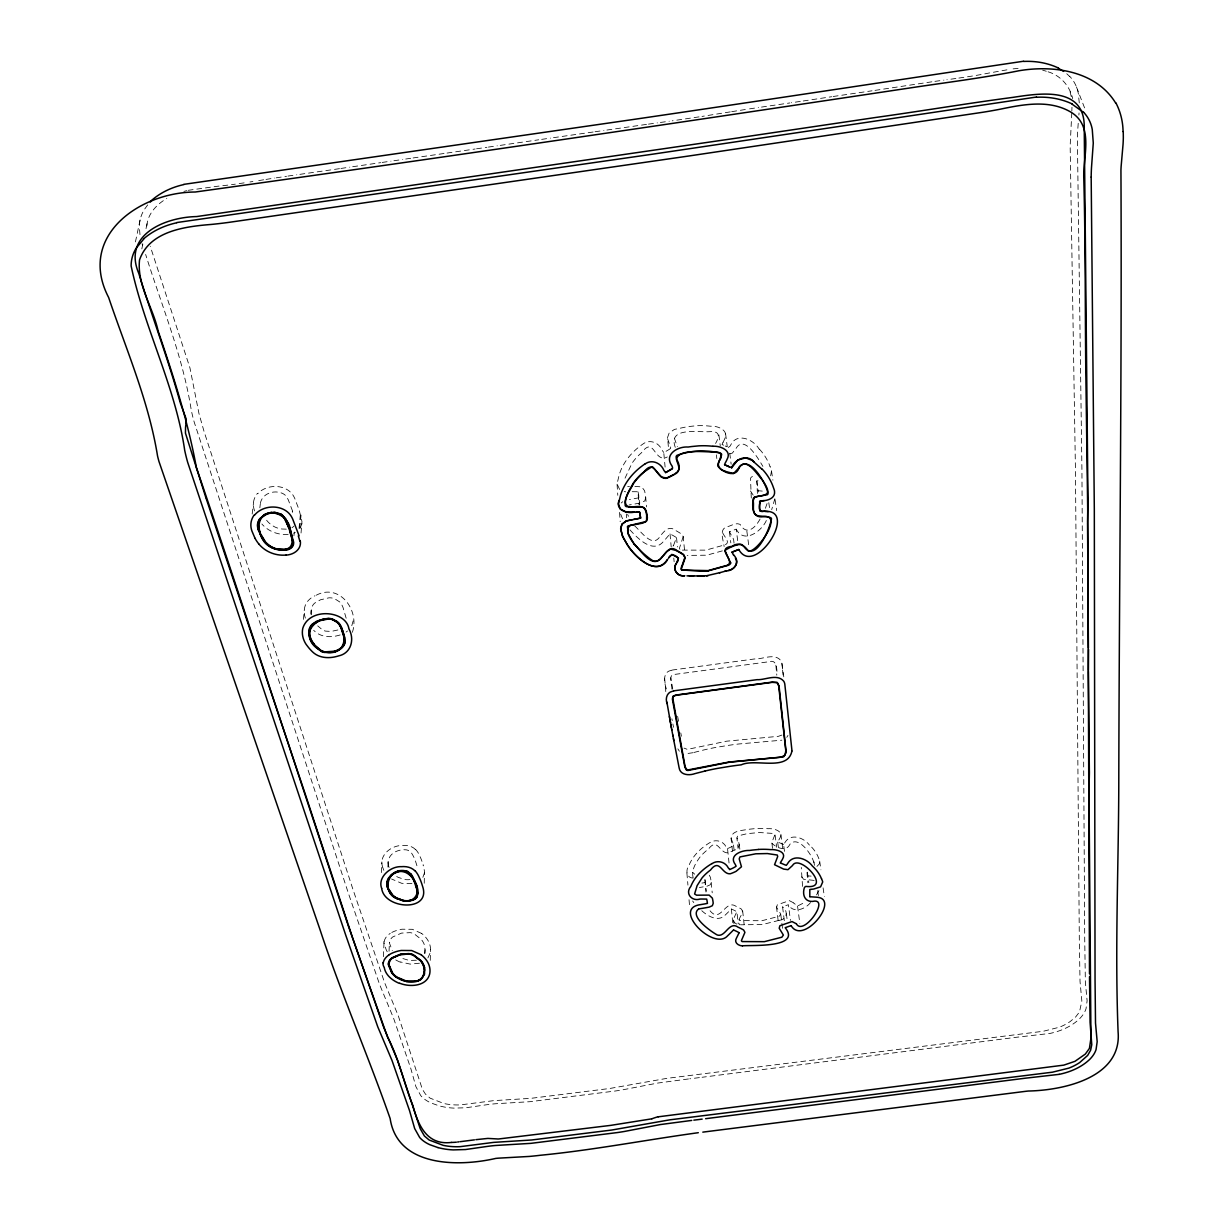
<?xml version="1.0" encoding="UTF-8"?>
<svg xmlns="http://www.w3.org/2000/svg" width="1224" height="1224" viewBox="0 0 1224 1224"><rect width="100%" height="100%" fill="white"/><g stroke="black" fill="none" stroke-linecap="round" stroke-linejoin="round"><path stroke-width="0.75" stroke-dasharray="5 3.75" d="M671.854 689.081C672.175 684.583 667.233 673.996 675.48 674.302L769.406 661.679C777.332 659.139 776.75 669.849 777.148 674.623M751.291 498.046L750.496 478.339A3.978 3.182 -8.5 0 1 752.225 476.595L755.193 475.769M709.293 875.206L710.318 877.134A68.192 46.895 -4 0 1 711.19 882.32L710.318 884.738L707.273 886.115A179.591 129.805 -4.8 0 1 699.424 887.507M710.058 910.794C720.783 923.936 725.036 898.951 735.961 906.265A55.187 37.102 -5.2 0 1 741.346 909.049C745.508 913.639 735.41 919.224 739.755 924.854M415.334 849.41A12.684 8.797 1.2 0 0 404.517 845.386L404.165 845.371A25.474 17.626 1.2 0 0 402.436 845.463C391.466 845.264 378.583 855.102 382.607 867.005M424.238 883.254L424.498 871.304L423.152 864.97M806.983 872.406L807.886 882.779M430.251 960.366L430.511 949.748M425.065 953.251L424.82 946.473A30.585 20.41 0.9 0 0 421.286 939.42L414.049 933.728A12.607 8.446 0.7 0 0 410.147 932.642L401.533 933.101L392.69 936.972A14.719 9.853 0.8 0 0 390.364 939.695L389.462 943.123L392.277 950.604M802.546 886.406L801.276 867.403M774.853 498.78L771.686 509.658M1071.841 110.971L1071.979 107.253M424.529 872.636L422.586 878.159M389.048 951.262L389.416 942.404M352.374 632.288C360.07 609.904 338.727 581.874 315.103 595.874M383.403 956.648L384.03 942.48M387.901 867.02L388.13 861.711M425.156 949.702L424.575 953.603M381.383 872.559L381.873 861.941M292.582 511.142L288.191 499.606L285.238 495.215A10.71 8.369 8 0 0 282.27 493.287C275.553 490.411 266.633 492.186 262.38 498.382A19.553 15.254 7.8 0 0 260.299 504.043L260.314 506.476M1078.895 115.056L1079.048 112.975M1071.78 112.822L1070.159 145.947L1075.437 469.496L1079.339 941.577L1080.027 981.388L1081.848 1001.079L1079.491 1011.957L1075.59 1017.037L1070.005 1021.658A40.667 25.811 -11.1 0 1 1059.418 1027.211L1043.261 1031.266L666.774 1078.375L609.812 1088.473L530.986 1098.326L493.624 1100.651L460.499 1104.889A41.922 26.53 -0.8 0 1 443.991 1103.543L430.144 1098.173L425.462 1094.118L422.387 1089.329L398.336 1015.951L384.504 982.413L353.032 889.634L204.087 431.582L198.992 413.666L189.965 367.95L150.246 246.253M301.043 533.006L301.961 521.608L299.314 510.546A159.487 127.831 2.6 0 1 298.12 507.302L294.77 498.459A65.239 50.505 9 0 0 293.928 496.73C287.227 483.863 267.046 483.419 257.79 493.654M353.139 620.889L351.762 625.801M1078.222 123.318L1077.686 130.739A241.159 191.449 -33 0 0 1077.395 140.393L1081.924 469.741L1084.724 939.282L1085.367 982.138L1087.111 1000.804L1086.025 1008.76A37.225 23.577 -11.2 0 1 1078.772 1019.516L1076.753 1021.275A44.997 28.565 -11.1 0 1 1058.775 1031.006L1057.322 1031.495A49.297 31.334 -11.1 0 1 1049.871 1033.454L1019.592 1036.912A141.464 85.451 -9.9 0 0 1016.027 1037.325L702.102 1077.273M310.865 614.157L311.202 610.363M772.466 848.293L771.885 842.25L774.991 834.539L772.038 833.376L759.354 832.519L747.053 833.682L737.628 835.992L736.909 837.95L738.057 848.416M303.445 619.405L304.302 609.904M675.266 447.326C667.692 426.87 697.451 432.332 708.971 431.72C720.248 430.756 719.773 436.203 715.581 443.455M299.788 528.248L301.058 515.105M299.038 528.386L300.308 515.243M293.928 535.821L294.311 532.058M693.075 877.547C691.269 869.958 695.783 862.706 700.128 856.907A54.055 37.256 -6.3 0 1 708.482 849.058C717.754 836.818 719.636 853.847 728.158 852.791A38.265 26.897 -5.7 0 0 733.88 850.359C740.428 848.875 739.862 842.357 736.909 837.95M259.855 507.792L260.299 504.043M252.175 514.019L253.536 502.758M301.945 523.612L299.972 528.676M146.849 225.95C147.584 213.817 156.825 204.301 166.816 198.441M813.945 862.828C812.338 855.255 798.568 835.043 790.077 844.101A12.408 8.645 -7.1 0 1 789.755 844.621C786.252 852.241 775.404 847.375 771.824 843.061M734.033 543.119L733.589 539.294L729.458 531.782L736.205 529.12L737.858 542.079M793.688 902.899L789.327 900.635L777.286 904.811L776.628 907.321L780.744 914.129L779.26 916.271L761.909 920.723L740 920.601A2.081 1.408 -6 0 1 739.189 919.606M141.831 248.87L142.978 243.347M146.023 228.613L147.553 221.238M135.436 241.908L140.117 219.815M625.036 478.186L632.012 463.177A62.822 50.337 -6 0 1 641.514 452.727C653.585 436.647 653.815 459.306 664.586 458.128A44.615 36.582 -4.7 0 0 667.294 456.965M767.066 503.584L764.878 509.719M673.582 545.323L675.204 540.993A64.26 50.169 -7.4 0 1 676.413 537.979M787.965 735.425L786.757 737.353M818.933 890.521L816.331 895.264M734.216 917.48L735.685 914.236A55.478 37.393 -7 0 1 736.787 911.972M723.047 442.262L723.292 441.818A45.395 37.133 -6.1 0 0 724.562 439.187C729.473 430.42 717.723 425.569 710.532 426.227A66.417 53.336 -6.5 0 0 696.487 425.738L689.464 426.472A113.954 90.255 -6.4 0 0 685.991 426.977L674.378 429.425L669.13 433.067L667.539 437.534L668.641 449.667M770.6 475.815L771.518 470.995A16.493 13.219 -8.6 0 0 771.135 469.404L770.095 466.497M766.331 520.506C761.986 530.833 744.115 544.328 736.389 529.457M760.058 519.083C754.382 529.426 746.059 535.041 740.092 524.377C736.221 522.464 732.09 525.218 728.433 526.442C718.182 528.018 723.369 539.692 724.134 546.516M427.91 957.933L430.19 952.808A36.705 24.495 0.9 0 0 421.653 933.422M147.691 204.913L144.356 209.503A47.43 39.505 17.3 0 0 139.322 227.205M784.492 851.384L783.589 844.407L784.584 843.122A8.782 6.105 -7.4 0 1 785.012 842.449C790.735 832.779 803.969 837.629 809.416 845.126M621.211 503.003L622.71 501.718M810.518 902.532C805.621 908.988 793.611 913.808 788.593 904.98M781.891 735.058L778.372 736.328L726.566 741.193L687.383 749.394L684.017 748.109M347.54 630.987L346.101 632.058M802.73 903.419L797.543 906.02L793.749 903.098M670.278 448.657L669.543 449.177A36.445 29.881 -4.7 0 1 663.745 452.39L665.106 467.078M816.944 866.424L819.223 864.037L819.682 861.115A14.183 9.777 -7.6 0 0 819.361 859.936L818.519 857.81A60.634 41.784 -6.6 0 0 809.569 845.05M295.321 532.455L293.683 533.174M784.324 920.708L782.564 906.755L788.424 904.704L790.429 920.402M337.855 629.977L331.123 631.431L325.63 631.125A10.603 7.987 4.9 0 1 322.601 630.008L317.72 625.877M722.328 550.877L706.738 555.206L687.215 555.405M419.465 963.212L410.208 964.114L400.432 961.957M693.993 752.454L702.989 750.159A149.114 103.78 -6.2 0 1 715.137 747.558L727.393 745.523A216.113 147.569 -6.4 0 1 738.822 743.978L781.845 740.183M693.029 752.714L685.593 753.785M183.906 191.403L186.706 190.669M779.26 920.295C786.818 919.943 788.608 911.069 782.564 906.755M671.945 670.171L672.328 670.079A7.88 5.891 -5 0 1 673.292 669.895L754.474 658.971C762.292 659.522 774.425 652.683 780.82 660.547A12.454 9.302 -7.7 0 1 781.478 661.909L781.524 662A14.933 11.169 -7.6 0 1 781.968 663.806L782.442 668.488M779 920.371L762.598 924.503L741.484 924.793A16.631 11.276 -6.1 0 1 740.474 924.763M671.593 670.262L671.502 670.278A9.455 7.069 -5 0 0 670.645 670.523C662.169 672.359 664.418 683.757 666.529 689.341M188.114 190.317L217.535 186.247A514.019 447.005 43.7 0 0 235.314 184.151M416.374 960.213L409.275 960.457L400.952 957.979M730.238 111.889L702.01 116.418M258.723 180.586L264.568 179.653M731.722 111.659L748.078 109.089M266.021 179.408L274.788 178.046M758.023 480.757L756.814 480.94L757.427 493.899M249.971 181.978L252.894 181.519M699.042 116.877L672.282 120.809M276.257 177.817L286.523 176.287M244.127 182.866L236.783 183.937M800.282 101.424L791.331 102.74M749.578 108.86L758.513 107.528M803.265 100.98L831.647 96.727M833.131 96.497L872.008 90.806M875.007 90.377L933.422 81.58M340.93 168.453L349.758 167.153M352.696 166.724L380.664 162.654M339.461 168.667L299.742 174.374M761.496 107.085L789.832 102.954M958.882 78.061L970.892 76.27A497.281 447.005 -59.5 0 0 988.977 73.042L1010.106 69.278M287.977 176.072L296.805 174.787M382.148 162.44L390.976 161.155M393.929 160.742L402.772 159.457M405.725 159.028L411.616 158.171M413.1 157.957L444.082 153.49M447.035 153.061L475.096 149.007M476.58 148.792L486.923 147.293M488.407 147.079L497.265 145.809M500.233 145.381L538.698 139.796M541.666 139.368L550.54 138.098M553.508 137.669L593.548 131.963M595.032 131.748L603.937 130.478M606.89 130.05L646.991 124.328M955.883 78.489L946.902 79.728M648.475 124.129L657.41 122.874M660.379 122.461L669.298 121.222M934.922 81.365L943.903 80.126M411.937 883.636L401.702 883.315L391.558 879M699.378 1077.61L689.816 1078.803M688.439 1078.971L657.579 1083.087L622.022 1089.957A208.906 139.551 -2.7 0 1 615.152 1091.028L530.191 1101.677L495.491 1103.757A95.395 58.155 -1.8 0 0 485.698 1104.889L465.885 1107.766L453.783 1108.118A46.191 29.223 -0.8 0 1 438.865 1105.762L430.848 1102.9A35.006 22.078 -0.7 0 1 420.765 1095.648L415.9 1086.637L410.866 1068.72L393.654 1018.429L379.67 984.677L348.289 892.954L194.172 421.989A237.165 195.488 4.7 0 1 191.219 409.872C182.835 356.368 161.736 305.939 145.641 254.454M729.734 453.829L732.319 453.109L736.236 448.168A14.443 11.735 -7.6 0 0 736.511 447.632C744.942 434.857 759.079 460.025 762.889 466.405M1013.12 68.865L1019.133 68.314M409.872 879.597L408.541 879.704A13.663 9.425 1.1 0 1 404.593 879.49L398.274 877.363A21.512 14.872 1 0 1 396.041 876.109M288.191 534.337C278.429 535.271 268.286 531.461 261.875 523.994M627.683 486.555L629.473 486.464M286.309 529.151L281.979 529.013A17.993 14.015 7.6 0 1 273.977 526.534L271.284 524.805A26.653 20.793 7.5 0 1 267.459 521.317L265.241 518.456M632.196 491.696L637.964 491.742L638.974 504.671M634.889 486.387L641.759 486.907L644.543 490.671A79.315 63.266 -1.6 0 1 645.736 497.678L646.502 506.935M682.411 550.111L705.835 550.142L724.776 544.864C731.692 542.507 722.833 535.668 722.374 531.69M811.13 876.124L807.167 875.849M625.663 491.818L624.194 491.589M814.189 880.423L803.556 879.245L801.139 875.956M757.304 490.64L763.042 491.176A68.85 53.841 -7.9 0 1 765.26 491.405M693.151 878.098C686.373 877.96 685.425 870.065 688.944 865.521A60.053 41.402 -6.3 0 1 709.889 842.602C715.367 839.006 723.124 840.796 726.046 846.84A40.377 28.29 -6.7 0 0 727.53 848.569L729.183 864.282M694.697 874.196L692.6 872.299M1042.649 70.151L1046.291 71.252M783.589 844.407L781.983 843.826A24.373 17.059 -7.5 0 1 780.912 843.382L780.132 843.03A17.274 11.995 -6.8 0 0 777.714 842.143A11.49 8.002 -7.3 0 1 778.556 840.414L778.755 840.077A38.954 27.326 -6.3 0 0 779.887 838.119C784.247 830.943 773.384 828.22 768.106 828.709A57.13 39.443 -6.5 0 0 756.08 828.51L750.052 829.138A98.195 67.014 -6.5 0 0 747.068 829.535C741.514 830.637 731.279 830.683 731.095 838.394L732.778 854.107M728.341 447.479L730.177 446.041A10.22 8.277 -8.2 0 1 730.652 445.138C736.772 432.087 753.617 439.294 759.186 449.208M1048.111 71.803C1060.642 75.536 1069.761 86.032 1072.714 98.639M725.205 445.964L725.878 446.332A28.412 23.18 -8.5 0 0 726.658 446.729M753.188 495.139L750.281 490.671M701.78 910.702C707.778 916.286 718.564 922.468 725.495 914.802A82.467 56.809 -4.4 0 0 726.643 913.716L730.269 910.09A71.237 47.751 -6.9 0 1 731.355 909.034A47.399 31.885 -5.2 0 1 736.909 911.742L738.21 923.967M421.607 933.453L412.381 929.307L401.992 929.215A26.209 17.518 0.7 0 0 390.211 933.361M619.665 489.493L617.049 483.954L619.237 474.637A69.799 55.937 -6 0 1 642.952 444.006C649.577 438.911 658.986 442.507 661.954 450.034A47.047 38.434 -7 0 0 663.729 452.406M1066.762 73.761L1069.623 76.424M415.517 849.334L416.741 850.741A38.556 26.653 1.6 0 1 419.327 854.964L420.827 858.345A127.969 87.302 3.2 0 1 423.137 864.97M679.366 751.215L677.851 748.843M629.947 529.885C637.413 537.963 652.637 554.151 663.377 541.589A95.9 76.684 -2.3 0 0 664.663 540.136L668.778 535.347A82.436 63.954 -7.3 0 1 670.018 533.939A54.881 42.718 -4.2 0 1 676.551 537.673M634.598 525.876C640.871 531.002 652.117 548.444 659.843 536.739C663.393 531.874 668.901 524.897 675.266 530.313A63.893 49.71 -4.1 0 1 681.63 534.138L683.206 536.586L684.675 551.458M693.794 902.608L692.646 901.017M622.542 518.747L620.017 512.519M627.621 514.447L628.509 516.329M383.831 870.341L382.684 867.281M1076.431 86.919L1085.764 110.956M254.623 510.943L254.439 510.439A27.356 21.359 7.8 0 1 257.377 493.44M389.079 867.51L388.727 866.347M388.712 866.301L388.1 863.027A22.782 15.774 1 0 1 388.712 859.064C391.175 852.149 399.299 849.211 406.108 849.823A8.277 5.737 1.2 0 1 408.372 850.466L411.57 853.159A41.218 28.458 1.8 0 1 413.697 856.922L413.911 857.305A104.117 71.191 2.9 0 1 415.456 860.992L417.996 869.208M292.245 511.219L292.582 512.336M142.076 243.76L142.611 245.55M1070.082 91.754L1071.26 96.635M674.363 438.192L677.331 446.699M672.879 723.95L673.506 727.27M680.789 732.931L681.416 736.236M671.869 718.733L672.236 720.645M677.637 716.346L678.57 721.349M346.163 618.212L342.98 607.349A45.961 34.624 5.8 0 0 341.45 604.197A14.55 11.031 5.1 0 0 339.691 601.917L334.504 598.643A11.291 8.568 5.1 0 0 328.965 597.817L320.443 599.806L314.599 603.172A14.474 10.955 5.1 0 0 312.181 606.461L311.814 607.441A27.326 20.701 4.8 0 0 311.493 615.274M672.772 689.204L670.874 677.744M771.518 470.995L772.895 480.175M775.052 499.56L776.689 510.622M725.587 433.694L727.255 446.76M768.794 502.666L769.85 510.026M819.682 861.115L820.937 869.82M823.094 887.874L824.349 896.58M813.96 861.834L814.45 865.322M817.693 890.628L818.428 895.846M139.98 234.61L139.352 227.205M756.814 480.94L758.36 491.972M781.922 663.546L783.773 676.826M807.381 872.146L808.834 882.596M797.543 906.02L799.853 923.447M746.839 531.048L749.042 547.725M780.897 834.278L782.901 849.839M729.749 453.262L731.156 464.233M777.699 842.143L778.372 847.375M786.389 913.67L787.047 918.903M775.113 835.043L776.659 847.238M780.805 914.634L782.549 928.588M718.901 434.933L720.263 445.888M776.46 906.77L778.388 922.468M729.458 531.782L730.82 542.905M716.377 454.884L716.82 458.541M667.585 438.697L670.094 445.796A12.102 9.838 -5.1 0 1 670.691 447.877A2.907 2.372 -5.5 0 1 670.507 448.29M731.095 838.394L733.1 843.611A10.389 7.252 -5.8 0 1 733.574 845.141M739.281 844.208L739.862 849.441M742.662 910.855L744.376 926.583M733.528 844.988L734.278 851.965M733.574 920.05L733.972 923.768M775.863 665.229L776.812 675.174M731.355 909.034L732.992 924.763M711.205 882.32L712.215 892.816M676.551 537.673L677.438 546.96M705.055 879.719A60.343 41.509 -4.1 0 1 705.452 882.428L706.279 891.179M704.825 879.75L705.957 891.99M673.781 558.052L674.133 561.785M670.018 533.939L671.211 546.96M782.58 669.972L783.146 676.245M686.878 872.865L687.934 885.105M689.036 899.701L689.479 904.949M664.663 678.218L665.779 691.591M639.632 505.129L639.05 497.724A70.181 55.998 -1.7 0 0 638.025 491.895M626.336 514.034L626.596 517.752M619.543 512.382L620.17 521.654M617.064 484.23L617.799 495.307M1079.277 102.892L1078.298 93.345A45.517 38.816 -28.2 0 0 1069.73 76.332M645.736 497.678L644.788 500.907L641.284 502.712A210.559 178.168 -2.4 0 1 629.136 504.961M683.206 536.586L679.427 548.26A2.417 1.897 -5.6 0 0 679.917 549.27M673.108 546.118A9.823 7.711 -5.6 0 1 673.46 545.292M639.05 497.724A201.945 170.794 -2.4 0 1 629.396 499.53M723.063 442.277A13.388 10.848 -8.1 0 0 722.068 444.603A20.104 16.249 -7.2 0 1 723.629 445.199M759.37 449.101A70.472 56.472 -6.6 0 1 770.034 466.512M736.802 924.12A8.476 5.737 -6 0 1 734.109 917.449M705.468 882.428A172.278 124.465 -4.8 0 1 701.903 883.085M727.53 848.569A31.258 21.971 -5.7 0 0 732.579 846.121L733.222 845.723A2.494 1.744 -6 0 0 733.528 845.203M305.373 618.12A33.461 25.337 4.8 0 1 304.684 607.41A23.562 17.825 5.1 0 1 314.996 595.736M340.15 634.935A26.362 19.921 5 0 1 338.069 635.531C329.914 637.765 320.198 636.97 314.033 630.651A60.037 45.716 4.2 0 1 313.665 630.284M293.837 526.152A8.935 6.931 7.4 0 1 291.985 527.712M400.263 962.156A31.625 21.175 0.5 0 1 394.924 959.402M387.228 951.767A31.625 21.175 0.5 0 1 385.178 946.091L385.055 945.999A15.958 10.695 0.8 0 1 383.938 941.516M384.168 941.531A20.517 13.739 0.8 0 1 390.242 933.376"/><path stroke-width="1.5" d="M1091.181 177.082L1094.317 509.352L1095.052 980.24L1095.511 1023.065L1097.178 1041.685L1096.046 1049.641A37.852 23.531 -11 0 1 1088.641 1060.397L1086.56 1062.157A45.762 28.504 -10.9 0 1 1068.261 1071.903L1066.777 1072.377A50.138 31.258 -10.9 0 1 1059.188 1074.351M1089.498 973.799L1087.692 509.123L1086.055 389.936C1084.969 319.082 1085.688 248.197 1083.76 177.373C1083.148 155.815 1093.889 126.699 1071.52 112.516C1050.177 99.419 1024.044 104.254 1000.972 109.043A509.108 457.455 -57.1 0 1 982.459 112.317L688.837 155.999L229.316 222.309A526.687 456.736 41.8 0 1 211.109 224.451C184.748 226.562 149.558 231.076 139.536 259.916C136.782 284.993 152.985 307.132 158.141 331.046C173.395 375.952 187.869 420.964 196.406 467.629C233.34 575.785 268.301 684.583 304.837 792.861L352.68 938.058L383.724 1027.41L397.769 1060.81L420.184 1128.635L424.407 1135.994L429.18 1140.034L443.241 1145.358A42.626 26.469 -0.9 0 0 460.025 1146.674L493.7 1142.374L531.675 1139.988L611.801 1130.027L669.712 1119.853L1052.487 1072.178L1068.919 1068.108A41.341 25.765 -10.9 0 0 1079.706 1062.539L1087.646 1055.44L1090.63 1050.207L1091.762 1044.761L1090.079 1022.315L1089.513 976.721M791.913 750.955L791.913 750.526A22.797 16.478 -7.2 0 0 791.806 749.241L784.844 684.476A15.086 11.184 -7.6 0 0 784.431 682.671L784.385 682.579A12.577 9.318 -7.7 0 0 783.727 681.217C777.194 673.353 765.046 680.207 757.105 679.657L675.128 690.657A7.956 5.906 -5 0 0 674.149 690.841L673.858 690.917M424.269 970.907C424.606 984.739 404.991 983.775 396.913 977.395A24.358 16.157 0.5 0 1 392.001 972.759L388.574 964.374L389.477 960.947A14.841 9.853 0.7 0 1 391.833 958.239L400.753 954.337L409.443 953.894A12.73 8.446 0.6 0 1 413.375 954.965L420.673 960.641A30.86 20.41 0.8 0 1 424.254 967.694L424.56 969.852M417.369 893.841L416.435 896.901M791.897 751.154C787.583 771.763 755.453 758.161 741.224 764.832A218.056 147.599 -6.4 0 0 729.688 766.377L717.31 768.427A150.491 103.826 -6.2 0 0 705.039 771.043M424.223 972.009L423.076 976.247L420.827 978.909A11.291 7.466 0.5 0 1 416.16 981.113L406.49 981.143L396.989 977.135A24.082 15.973 0.5 0 1 392.797 973.34L389.813 966.7M344.694 642.401L344.449 637.735L341.481 628.218M344.342 642.355L343.99 637.383L340.869 627.667A40.27 30.141 5.4 0 0 339.599 625.173A14.152 10.649 4.9 0 0 336.6 621.838L332.041 619.512A10.787 8.124 4.9 0 0 328.69 618.946L319.357 620.767L312.671 624.653A14.168 10.633 4.9 0 0 310.651 627.606L310.345 628.417M345.061 642.462L344.724 637.337L341.557 627.514A40.958 30.661 5.4 0 0 340.272 624.959A14.918 11.215 4.9 0 0 337.09 621.44L332.255 618.977A11.475 8.629 4.9 0 0 328.705 618.395L318.699 620.675L312.808 624.056A14.612 10.985 4.9 0 0 310.361 627.361L309.993 628.34M672.557 468.195L672.603 468.058A12.225 9.869 -5.1 0 0 672.007 465.946C663.576 454.639 677.668 446.209 688.133 447.035A115.148 90.53 -6.4 0 1 691.637 446.546L698.736 445.857A67.121 53.504 -6.4 0 1 712.934 446.286M644.62 464.156A70.533 56.12 -6 0 0 620.644 494.924L618.411 503.86L620.308 509.108L626.367 512.076L639.555 512.076L636.633 512.091M618.992 500.494C615.305 510.133 627.239 514.019 634.644 512.06M676.688 562.673C671.869 568.823 677.178 576.902 684.706 575.77M676.627 562.887C682.303 557.318 670.828 551.259 668.625 558.144M676.398 563.514C671.961 569.374 677.622 576.764 684.476 575.754M676.765 562.459L678.371 558.435M309.641 628.264L309.947 627.407A14.887 11.184 4.9 0 1 312.043 624.332L316.557 621.257L324.788 618.701M672.404 468.562L665.627 472.586A47.552 38.571 -6.9 0 1 663.806 470.2C660.838 462.764 651.275 458.862 644.727 464.263M738.837 467.614L738.929 467.446A10.787 8.66 -8.4 0 1 739.204 466.925C750.037 454.257 767.142 485.438 768.075 493.746A2.494 1.989 -8.8 0 1 767.127 494.787L759.232 496.103A32.834 26.362 -8.6 0 1 758.054 496.271L754.474 497.541L753.296 500.279A71.971 56.916 -10.8 0 0 753.311 501.626C754.076 506.69 751.261 515.09 758.666 515.87A51.791 41.463 -9.1 0 0 761.45 516.161L764.969 516.452A55.493 43.161 -7.9 0 1 767.417 516.712L770.753 517.706A2.769 2.173 -8.7 0 1 771.487 518.731C770.324 527.207 756.172 562.505 744.651 547.495M738.745 467.798L738.791 467.706A8.95 7.206 -7.8 0 1 738.454 468.318L733.574 473.55L726.337 471.668A24.495 19.798 -8.2 0 1 725.036 471.026C718.717 469.939 716.3 464.309 720.324 459.245A31.763 25.781 -6.4 0 0 720.89 458.113L721.64 454.349A2.723 2.203 -7.4 0 0 720.951 453.446C706.875 449.407 690.795 450.463 677.071 455.282A3.565 2.892 -5.9 0 0 676.183 456.414C675.572 462.06 683.053 469.373 675.418 473.321M728.203 466.329L731.753 467.706L737.72 460.04L745.691 457.868L752.102 460.331L762.093 469.312M731.615 467.889C734.431 459.52 746.839 453.461 754.061 461.892M672.251 468.777L665.627 472.586M260.712 517.997L259.947 518.991A19.752 15.315 7.6 0 0 257.851 524.668L260.085 533.97L265.103 542.003A26.928 20.869 7.3 0 0 268.974 545.506L272.768 547.419A17.595 13.602 7.3 0 0 279.715 549.408L282.958 549.591M254.454 515.273C263.405 503.936 284.779 503.997 291.848 517.324A65.943 50.674 8.7 0 1 292.689 519.053L299.069 535.745L298.304 535.898L299.482 539.83A27.173 20.93 7.5 0 1 299.788 541.039M663.561 555.451L665.642 553.019A89.979 69.263 -7.2 0 1 666.942 551.565L670.553 549.056L675.832 550.402A62.883 48.578 -4.2 0 1 683.39 554.809L684.874 557.547L682.258 564.983A53.305 41.738 -3.9 0 1 681.355 567.232L681.141 569.221A2.739 2.142 -5.6 0 0 681.661 569.986L700.373 571.118A50.719 39.979 -6.4 0 0 702.102 571.103L708.084 570.889M667.784 559.139C657.655 577.636 635.164 557.364 627.315 544.757M669.421 557.195L671.899 554.396L678.509 558.113M662.735 556.4L661.495 557.838A94.799 75.291 -2.3 0 1 660.226 559.276C650.877 567.768 640.336 549.454 634.093 544.114M667.355 559.628C656.049 576.81 636.006 557.609 628.509 546.531M150.261 202.067L151.654 200.721M143.682 239.154L136.246 248.059A48.516 39.948 16.3 0 0 131.136 265.945C144.294 328.369 175.476 386.616 184.686 450.248A242.367 197.11 4.2 0 0 187.716 462.458L345.734 935.151L377.757 1026.814L392.017 1060.504L409.55 1110.688L414.676 1128.559L419.679 1137.509A35.588 22.017 -0.8 0 0 429.899 1144.731L438.024 1147.607M261.829 517.278L267.352 513.866L274.604 512.259L281.061 514.034L285.59 518.486A71.329 54.697 9 0 1 287.87 523.627C292.077 533.465 297.707 551.672 280.204 549.148C256.443 550.647 249.206 508.496 276.471 512.779M674.393 474.361L673.139 475.111A45.104 36.72 -4.7 0 1 666.468 478.324C655.605 479.517 655.314 456.766 643.151 472.923A63.48 50.505 -6 0 0 633.542 483.419C631.048 489.08 619.573 503.89 629.151 506.874C634.69 507.47 643.946 503.906 646.196 511.005A80.141 63.464 -1.7 0 1 647.389 518.027L646.44 521.271L642.906 523.076A212.915 178.964 -2.5 0 1 630.605 525.341C618.778 532.991 645.997 556.966 653.111 560.822C663.026 564.539 666.086 541.727 677.224 550.739A64.551 49.847 -4.2 0 1 683.635 554.579L685.226 557.731L681.401 568.747A2.433 1.897 -5.6 0 0 682.38 570.093L708.084 570.598L727.224 565.304C736.358 560.944 714.755 548.245 732.151 546.317C738.791 541.482 744.727 545.506 748.369 551.137C756.86 553.003 783.773 514.187 763.684 516.65C752.117 518.747 751.918 506.598 753.28 498.551A4.024 3.198 -8.4 0 1 755.024 496.806C768.213 494.955 772.053 494.328 762.246 479.823C757.09 474.529 746.319 456.292 739.158 467.752A14.596 11.781 -7.6 0 1 738.883 468.272C735.287 478.615 721.517 471.561 717.692 465.854C718.58 459.444 726.551 451.121 713.485 452.054C704.963 451.993 677.499 448.627 676.643 459.49C680.253 464.722 680.712 473.137 673.001 474.82A44.737 36.429 -4.7 0 1 666.315 478.048L661.541 477.023L652.851 467.063A2.754 2.219 -4.8 0 0 651.627 466.987L642.875 472.709A63.908 50.842 -6 0 0 633.206 483.281C629.564 489.845 624.148 497.816 625.219 505.65A3.136 2.494 -3.8 0 0 626.306 506.644L631.003 507.073A24.556 19.431 -4 0 1 634.292 506.966L636.036 506.996M712.031 863.639C717.448 859.829 725.297 861.818 728.234 867.801A40.744 28.305 -6.7 0 0 729.734 869.53M265.7 513.82L259.672 518.747A20.043 15.53 7.6 0 0 257.407 525.662L257.958 529.365M731.967 552.162L738.791 549.5L731.967 552.162L733.681 555.191M651.765 1118.843L610.715 1125.376L499.101 1138.917A5.156 3.182 -1.6 0 1 496.975 1138.917L487.871 1138.412L475.876 1139.666M651.918 1118.782L653.539 1118.185A22.17 13.709 -4.3 0 1 654.366 1117.91L655.85 1117.42A10.725 6.655 -4.3 0 1 658.237 1116.778M267.184 513.575C278.368 510.194 290.715 520.2 290.501 531.782M791.102 925.619L785.196 927.685C801.475 947.835 752.898 945.066 743.733 945.754A16.784 11.276 -6.1 0 1 742.524 945.708M335.422 651.505L324.268 652.423M737.246 544.802L740.673 544.359A3.932 3.075 -7.5 0 1 742.035 544.726L744.59 547.281M708.13 570.889L727.331 565.564A4.208 3.274 -7 0 0 730.866 562.795M720.186 572.587L706.493 575.77M725.128 571.226L719.467 572.801M725.893 571.011C734.369 571.057 740.75 561.433 733.467 554.824M724.73 571.333L726.276 570.904M728.418 570.323C733.987 569.741 739.189 563.453 735.41 558.205M695.477 773.476L705.039 771.028M694.987 773.599C689.311 775.725 680.207 775.251 679.121 767.815L672.726 734.813M673.491 691.009L673.399 691.024A9.547 7.069 -5 0 0 672.435 691.3C666.743 692.417 665.137 698.873 667.157 703.693M183.86 184.35L632.548 119.585C762.919 100.506 893.336 80.616 1023.585 61.231M176.623 222.569L651.214 154.392C779.611 135.344 908.162 116.173 1036.453 97.033M640.642 518.073L639.601 512.229L640.642 518.073L626.351 520.95L632.288 519.664M639.265 518.364L636.48 518.915M1059.188 1074.351L1028.42 1077.854A143.728 85.129 -9.8 0 0 1024.779 1078.267L705.621 1118.69M698.674 908.912C688.928 916.179 711.052 931.571 717.264 934.998C725.557 937.722 729.014 920.54 738.179 927.241A55.677 37.102 -5.2 0 1 743.626 930.011L744.926 932.351L741.423 940.583A2.096 1.408 -6 0 0 742.234 941.577L764.342 941.669L781.861 937.201L783.36 935.059L779.198 928.251L779.872 925.742L792.02 921.565L796.426 923.814M289.889 531.583L292.521 540.947A9.455 7.298 7.2 0 1 285.268 549.698M290.884 532.012L293.255 540.84M633.68 519.42L635.088 519.175M761.175 500.922C767.004 500.8 775.557 498.673 774.532 491.176A16.662 13.265 -8.5 0 0 774.134 489.569L773.094 486.647A71.221 56.656 -6.6 0 0 762.261 469.19M761.022 500.953C759.232 502.33 757.044 513.575 763.975 511.265M760.869 500.968L759.66 501.167L759.829 510.775M761.94 500.8L764.204 500.539M811.099 889.374L812.338 889.19A11.154 7.589 -7.6 0 1 813.7 889.037L820.57 886.865L822.696 881.999A14.306 9.792 -7.5 0 0 822.375 880.821L821.534 878.679M810.839 889.404L809.798 889.557L809.814 896.718M474.438 1139.865L460.163 1141.686M658.252 1116.808L886.069 1087.754A138.572 82.941 -7.9 0 1 889.848 1087.279L1063.824 1065.125L1074.963 1061.33L1085.336 1054.078L1089.421 1048.402L1090.844 1038.824A54.881 34.318 -10.7 0 0 1090.951 1037.876L1089.008 793.932M702.806 1132.139L1025.697 1091.318A119.998 71.13 -9.8 0 1 1028.344 1091.028C1064.054 1090.309 1122.117 1077.411 1118.093 1031.847C1114.865 949.763 1118.522 867.326 1118.782 785.15C1119.21 580.161 1121.934 375.171 1120.939 170.197A205.295 161.476 -31.8 0 1 1121.138 166.311L1123.035 144.539A185.635 159.885 -23 0 0 1123.326 137.47L1123.249 131.58M693.84 1120.159L702.163 1119.119M458.893 1141.854L457.608 1142.007M691.744 1120.419L660.363 1124.565L624.225 1131.496A212.578 139.46 -2.8 0 1 617.233 1132.582L530.864 1143.354L495.598 1145.48A96.925 57.941 -1.9 0 0 485.653 1146.643L465.502 1149.535L453.201 1149.902A46.971 29.147 -0.9 0 1 438.039 1147.592M698.307 1132.705C645.645 1139.927 593.472 1150.07 540.472 1155.257A221.192 143.881 -1.4 0 1 529.303 1156.435L498.428 1158.164A71.65 42.886 -1.9 0 0 495.781 1158.409C458.327 1167.053 397.341 1167.023 390.15 1118.568C367.934 1055.134 341.129 993.613 320.03 929.704L158.936 461.387A250.614 203.368 4.9 0 1 157.559 456.062C148.716 401.227 126.332 349.88 108.645 297.508C77.081 236.829 138.909 192.229 195.228 192.015C436.081 158.661 676.704 123.027 917.174 86.873C951.125 81.87 985.182 77.525 1018.842 70.778C1053.329 64.887 1095.893 70.763 1115.63 102.984M271.56 512.321L264.675 514.707L260.268 519.175A19.309 14.963 7.6 0 0 258.233 524.729L260.085 533.021L265.531 541.987A26.591 20.609 7.3 0 0 269.234 545.292M326.12 618.778L327.313 618.671A11.414 8.599 4.9 0 1 332.913 619.497L338.161 622.771A14.703 11.062 4.9 0 1 339.92 625.066A46.436 34.716 5.6 0 1 341.481 628.233M758.543 849.471L752.485 850.053A99.083 67.014 -6.4 0 0 749.471 850.466C741.882 850.068 728.188 855.194 735.364 864.557A10.48 7.252 -5.8 0 1 735.838 866.087M285.223 549.484L279.776 549.714A18.192 14.061 7.3 0 1 271.713 547.22L269.861 546.118M284.167 549.851L289.109 548.796A9.027 6.962 7.2 0 0 292.613 545.537L293.087 541.727L290.149 531.843M285.36 550.066L279.623 549.989A18.299 14.152 7.3 0 1 272.401 547.924L268.729 545.705A27.54 21.343 7.3 0 1 264.155 541.421L258.05 529.625M774.211 757.87L729.688 762.169L687.888 770.493A3.228 2.326 -5.2 0 1 686.174 769.789L684.828 767.004L672.374 699.072L672.955 696.211L675.74 695.064L772.145 682.105L777.332 682.457L779.045 685.868L786.083 751.658A28.596 20.686 -7 0 1 785.976 752.255L785.915 752.576A12.378 8.92 -7.9 0 0 785.823 753.112L783.544 756.922L775.542 757.778M286.064 555.038C275.828 556.033 265.195 551.856 258.708 543.823M707.992 575.724L697.496 575.953M272.417 512.856L280.051 513.866A10.832 8.4 7.7 0 1 283.065 515.809L289.277 528.477M704.504 575.861L700.021 575.968M403.844 870.708L400.049 871.044A16.417 11.276 1.1 0 0 391.068 874.961L388.36 878.266A22.476 15.422 1 0 0 387.243 886.849L387.427 887.461M451.472 1142.436L453.614 1142.359A24.434 15.116 -0.8 0 0 456.353 1142.16M698.124 575.953L693.075 575.953M688.622 575.892L693.702 575.953M692.447 575.938L689.923 575.907M636.281 507.011L637.765 507.027A26.408 21.191 -4.3 0 0 639.754 506.981L642.524 507.241A4.544 3.611 -4.3 0 1 644.145 508.098L645.828 511.066A72.721 57.605 -2 0 1 646.67 515.319L646.593 520.46A4.483 3.55 -4.3 0 1 645.522 521.654L628.157 525.876A2.922 2.31 -3.9 0 0 627.453 526.549L628.233 533.725L634.032 544.022M687.964 575.877L686.985 575.846M451.427 1142.436C426.289 1145.542 418.011 1124.321 412.763 1105.211C403.66 1083.011 399.055 1058.745 387.794 1037.57A27.463 17.58 1 0 0 387.549 1037.141L347.723 924.273M404.211 870.937L405.343 871.044A8.354 5.737 1.1 0 1 407.623 871.672L410.851 874.364A41.616 28.473 1.7 0 1 413.008 878.144M763.684 511.234L764.526 511.311M764.25 511.28L765.658 511.403M765.092 511.357C798.614 509.75 754.902 577.238 739.005 549.882M762.353 511.127L760.135 510.898M765.933 511.418L768.182 511.647M810.028 896.748L815.031 897.085A59.961 40.101 -7.2 0 1 816.944 897.223C840.811 898.921 803.204 945.616 791.285 925.91M712.934 446.286C720.125 445.643 732.12 450.401 727.102 459.275A45.885 37.271 -6.1 0 1 725.817 461.907L725.572 462.366A13.525 10.878 -8 0 0 724.577 464.707L728.311 466.39M277.343 513.269L281.979 515.35L284.886 518.685A70.655 54.177 9 0 1 287.15 523.78M724.623 464.722L727.745 466.084M399.651 983.209C409.55 987.278 426.579 986.621 429.67 974.029A37.026 24.495 0.8 0 0 421.041 954.659M729.55 467.002L728.54 466.512M1072.086 104.162L1083.515 112.363M1058.423 68.314L1063.61 71.39M421.01 954.674L411.692 950.543L401.197 950.467A26.438 17.518 0.6 0 0 389.324 954.613M414.829 870.539L415.609 871.366A37.454 25.658 1.5 0 1 418.669 876.185L420.199 879.551A129.163 87.348 3.1 0 1 422.525 886.176C431.644 912.263 384.535 909.493 381.704 888.532M314.706 645.889L321.224 651.443A10.878 8.124 4.7 0 0 324.268 652.423M390.808 893.964L387.61 888.119M411.172 874.319L407.837 871.503A8.721 5.998 1.1 0 0 405.419 870.83C386.432 866.898 380.404 896.243 400.049 899.456C413.238 905.408 422.035 892.985 414.783 882.213A105.08 71.221 2.8 0 0 413.222 878.511L413.039 878.128M796.487 924.013C803.296 935.809 828.571 900.788 814.771 901.078C805.545 903.174 801.858 895.555 804.367 887.706A3.458 2.356 -7.5 0 1 805.882 886.39C833.024 889.71 799.915 853.954 792.769 865.123A12.515 8.66 -7 0 1 792.509 865.521L787.981 869.667L783.666 869.101L774.547 864.71L777.684 856.555L777.286 855.041L767.402 853.556L755.789 853.801L739.923 856.922L739.204 858.881L741.469 866.776L736.129 871.304A38.617 26.913 -5.6 0 1 730.361 873.752C721.778 874.808 719.834 857.749 710.501 870.034A54.544 37.271 -6.2 0 0 702.071 877.883L697.114 885.625L694.605 893.994L696.578 895.188L709.14 895.111L712.337 898.11A68.804 46.91 -4 0 1 713.209 903.312L712.337 905.714L709.262 907.091A181.305 129.958 -4.8 0 1 698.674 908.912M627.79 545.46L622.771 536.77L620.675 529.074L621.899 524.285L626.26 520.98L622.006 524.132L620.66 528.722L622.435 535.944L627.086 544.389M255.02 538.315L251.945 531.094A27.647 21.435 7.6 0 1 254.087 515.105M424.575 967.633A30.845 20.41 0.8 0 0 420.949 960.534L412.748 954.475A13.036 8.66 0.6 0 0 408.678 953.572L400.631 954.139L392.001 957.765A15.086 10.006 0.7 0 0 389.507 960.335L388.238 963.395A9.058 6.013 0.8 0 0 388.666 965.506L389.094 966.501M349.223 629.473C354.623 639.571 351.058 653.325 338.635 655.88A26.637 19.966 4.8 0 1 336.524 656.492C328.46 658.65 318.913 658.007 312.625 651.964A59.272 44.768 4.1 0 1 308.173 647.068L306.138 644.405A34.899 26.224 4.6 0 1 303.261 638.347A33.798 25.398 4.6 0 1 302.787 628.325C309.32 607.073 346.025 610.516 348.886 628.677M389.706 966.409L389.446 965.843A12.775 8.476 0.7 0 1 388.742 963.793L390.089 960.503A14.52 9.624 0.7 0 1 392.506 958.04L399.559 954.873L408.556 954.001A12.515 8.308 0.6 0 1 413.345 955.21L420.398 960.733A30.233 19.997 0.8 0 1 423.948 967.694L424.59 970.938M388.161 888.746L392.353 895.157A21.711 14.887 0.9 0 0 397.433 898.6L403.813 900.726A13.785 9.425 1 0 0 407.806 900.941L414.033 899.395A9.287 6.35 0.9 0 0 416.619 897.161L417.705 893.428L416.68 887.859M290.868 531.706L289.721 528.646M287.166 523.765L290.027 531.568M205.984 497.984L288.818 745.37A61.506 43.758 5.8 0 1 289.476 747.405L345.596 917.771M347.402 923.309L345.749 918.214M205.892 497.724L185.451 433.112L185.543 427.528A29.055 22.843 12.8 0 0 185.635 426.61A36.766 29.147 10.9 0 1 185.88 424.621L186.125 418.822L180.861 404.44A100.047 81.059 10.1 0 1 179.974 401.778C167.917 358.464 151.944 316.327 138.771 273.365C122.354 234.824 165.118 217.199 196.605 216.572L739.434 137.731A106.457 92.519 -11.9 0 1 742.127 137.256L875.696 117.473C921.488 111.093 967.082 103.413 1012.921 97.369C1038.671 93.498 1082.705 86.017 1084.204 124.389L1087.937 497.036A122.324 94.462 -14.8 0 1 1087.998 500.264L1087.539 522.128M388.008 887.186L387.916 886.895A21.803 14.963 1 0 1 388.972 878.449L391.619 875.252A15.759 10.817 1.1 0 1 400.217 871.488L405.297 871.274A8.017 5.508 1.1 0 1 407.806 872.024L412.901 878.587A104.285 70.686 2.8 0 1 414.401 882.106L416.252 887.553M381.659 888.379C377.42 877.486 390.257 865.98 401.64 866.669A25.719 17.641 1.1 0 1 403.369 866.592L403.721 866.577A12.806 8.813 1.1 0 1 414.645 870.616M387.274 886.972L392.766 895.172A21.206 14.535 0.9 0 0 396.637 897.911L402.926 900.329A13.02 8.905 1 0 0 409.627 900.527L412.335 899.87A9.165 6.258 0.9 0 0 416.451 896.901M416.864 887.354L415.043 881.999A104.973 71.16 2.8 0 0 413.528 878.449L413.36 878.082A42.488 29.07 1.7 0 0 411.233 874.303M416.267 887.599L416.573 888.655A40.79 27.831 1.6 0 1 417.476 893.841M387.595 886.926L387.167 884.264A22.996 15.774 0.9 0 1 387.779 880.286C398.856 858.728 422.586 880.194 417.032 897.1A9.807 6.701 0.9 0 1 412.656 900.252L409.795 900.971A13.709 9.379 1 0 1 402.727 900.757L396.316 898.309A21.894 15.009 0.9 0 1 391.573 894.79M389.186 966.761L391.603 972.682A24.786 16.432 0.5 0 0 396.53 977.425L406.337 981.541L416.389 981.51A11.934 7.895 0.5 0 0 421.301 979.2L424.544 974.074L424.575 967.633M673.46 738.638L673.827 740.551M672.909 735.777L671.639 729.045M670.813 724.562L671.823 730.009M671.471 728.081L666.881 702.071M669.956 719.788L670.538 722.971M669.39 716.576L669.681 718.182M1088.411 648.032L1087.539 522.602M1088.549 649.424L1088.35 670.37M730.468 562.749L725.174 551.029A3.458 2.708 -7.1 0 1 725.847 549.79L729.917 547.587A56.732 43.712 -7.8 0 1 737.215 544.757M1088.977 792.861L1089.391 772.987A129.974 91.05 -11.3 0 0 1089.345 770.171L1088.366 671.395M309.84 628.31A27.601 20.747 4.6 0 0 313.512 643.793A48.241 36.414 4.2 0 0 315.012 645.752L320.902 650.954A10.71 8.002 4.7 0 0 323.962 652.071C358.204 659.201 343.929 603.998 316.725 622.373A25.459 19.11 4.6 0 0 309.886 630.773C305.77 645.14 324.743 657.181 337.273 650.525A16.019 11.995 4.7 0 0 344.74 642.416M399.468 983.408A31.901 21.175 0.4 0 1 384.244 967.358L384.107 967.235A16.111 10.695 0.8 0 1 382.99 962.783M383.234 962.798A20.716 13.739 0.7 0 1 389.354 954.644M258.708 543.823A41.356 32.099 7.1 0 1 255.036 538.315M300.293 540.993A16.952 13.082 7.2 0 1 286.079 555.13M1115.875 102.862A86.843 73.394 -26.7 0 1 1123.066 131.611M313.421 644.207A28.443 21.389 4.6 0 1 309.427 628.233M314.706 645.889A48.379 36.506 4.2 0 1 313.329 644.252M345.153 642.478A16.631 12.454 4.7 0 1 335.407 651.474M293.347 540.824A10.205 7.88 7.2 0 1 285.406 550.28M344.464 642.37A16.004 11.995 4.7 0 1 334.075 651.245L324.482 651.887A10.297 7.711 4.7 0 1 321.591 650.969L315.302 645.614A47.598 35.909 4.2 0 1 313.727 643.717M313.834 643.671A27.249 20.487 4.6 0 1 310.207 628.402M143.468 238.971A81.335 66.968 14.9 0 1 176.7 222.783M1036.422 97.262A77.296 65.132 -25.6 0 1 1072.224 103.948M1083.622 112.271A46.573 39.29 -27 0 1 1092.267 129.499L1093.277 143.07L1091.517 167.321A246.728 193.698 -32 0 0 1091.181 177.082M742.448 945.938A8.553 5.737 -6 0 1 736.312 938.426L737.904 935.197A55.967 37.393 -6.9 0 1 739.021 932.933M733.543 929.995A47.828 31.87 -5.3 0 1 739.128 932.703M733.528 930.011A71.864 47.736 -6.9 0 0 732.426 931.066L728.77 934.692A83.217 56.824 -4.4 0 1 727.622 935.779C714.235 951.17 672.664 909.922 699.026 904.873A173.915 124.603 -4.8 0 0 707.426 903.419A60.894 41.509 -4.1 0 0 706.661 899.089L701.627 899.028A14.29 9.731 -5.2 0 0 699.822 899.089C691.942 901.629 684.797 893.505 690.78 886.513A60.603 41.417 -6.3 0 1 711.94 863.563M729.734 869.514A31.549 21.986 -5.7 0 0 734.813 867.066L735.471 866.669A2.524 1.744 -6 0 0 735.792 866.148M758.559 849.425A57.65 39.459 -6.5 0 1 770.692 849.624C775.924 849.211 787.047 851.69 782.58 859.019A39.306 27.341 -6.3 0 1 781.432 860.977L781.218 861.314A11.597 8.002 -7.3 0 0 780.331 863.058A17.427 11.995 -6.8 0 1 782.809 863.945L783.589 864.282A24.602 17.075 -7.5 0 0 784.691 864.741L786.313 865.322L787.323 864.022A8.859 6.105 -7.3 0 1 787.736 863.348C793.55 853.679 806.83 858.498 812.369 866.011A61.185 41.8 -6.5 0 1 821.472 878.694M151.439 200.522A79.529 66.234 15.9 0 1 183.937 184.549M1023.555 61.445A75.551 64.367 -26.7 0 1 1058.561 68.1M672.68 697.634L685.149 766.943L687.23 770.064L728.861 762.047L781.157 757.12L785.074 755.162L785.793 750.694L778.693 685.914L777.041 682.64L772.176 682.365L677.316 695.079L673.843 695.921L672.68 697.634"/></g></svg>
